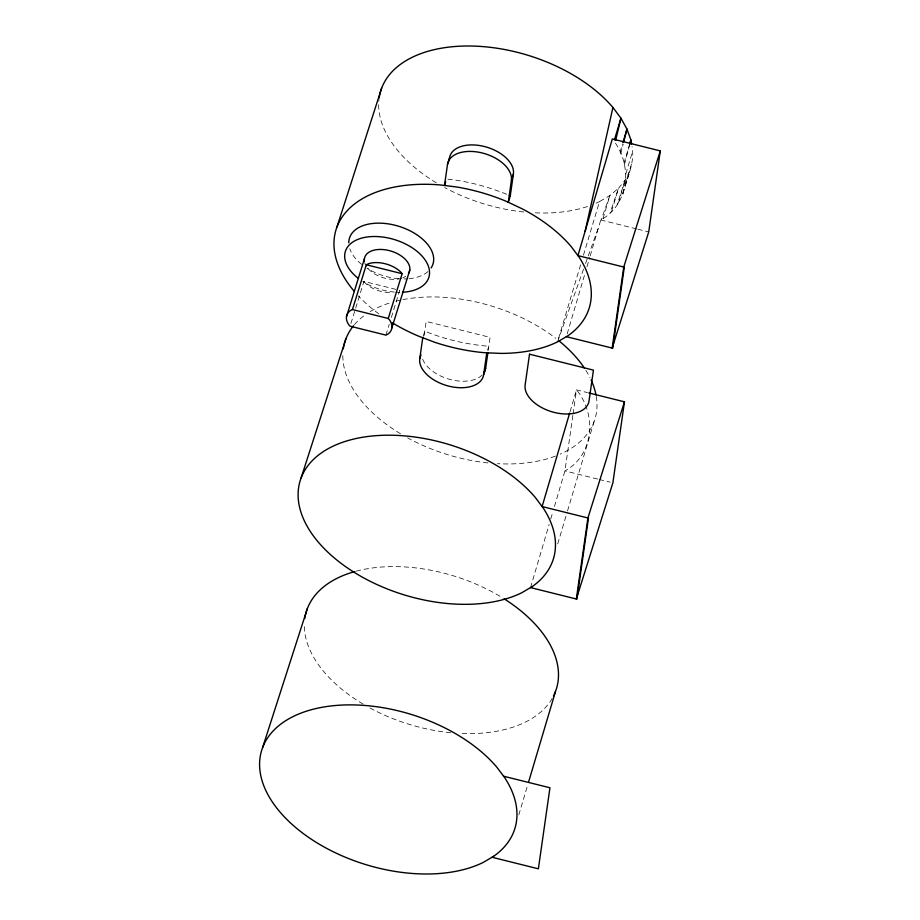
<?xml version="1.0" encoding="UTF-8"?>
<svg xmlns="http://www.w3.org/2000/svg" width="920" height="920" viewBox="0 0 920 920"><rect width="100%" height="100%" fill="white"/><g stroke="black" fill="none" stroke-linecap="round" stroke-linejoin="round"><path stroke-width="0.69" stroke-dasharray="4.6 3.45" d="M590.192 255.84L600.771 219.983C629.027 204.596 632.649 165.554 614.031 141.208M622.966 194.028C626.554 178.514 635.156 163.024 632.051 146.694M424.166 335.397L426.167 321.436L490.061 337.364L488.209 350.359M572.849 415.46L564.938 470.913L554.403 506.598M573.056 414.046L576.506 389.873L587.466 392.61M620.735 153.951L623.162 144.279M624.346 164.852L629.452 145.51M567.168 333.925L585.35 272.274M586.96 266.8L589.789 257.209M570.089 411.631L576.506 389.873C596.746 414.069 594.228 455.02 564.938 470.913L597.816 479.113M530.529 587.592L549.148 524.446M550.769 518.96L552.793 512.095M624.036 163.047L629.292 145.417M611.605 211.427L618.505 188.267L625.197 180.021L629.844 170.901L622.196 195.558M625.865 173.799L632.73 150.719M618.309 203.159L625.197 180.021L617.193 204.539M625.496 184.184L632.373 161.08M557.738 543.846L567.111 512.313M567.514 510.945L594.009 421.831M518.811 814.89L527.781 784.725M580.566 264.868L557.531 341.86L583.625 268.927M583.441 255.242L599.483 201.63L609.88 195.511L618.505 188.267L610.167 212.646M620.08 152.122L622.506 143.991M602.968 218.684L609.88 195.511L601.231 219.719M423.154 336.433L424.775 331.2C445.176 339.445 466.854 344.528 488.796 346.265L487.577 350.186M350.911 323.472L363.94 281.405L399.751 290.329L390.931 318.826M385.894 335.11L389.252 324.254M585.557 263.522L599.081 225.71M447.81 179.181C468.464 181.309 488.647 186.933 507.851 194.741M600.771 219.983L636.387 228.861M637.767 229.206L648.726 231.932M599.184 479.447L610.144 482.183M363.94 281.405L365.585 283.348A23.448 13.88 17.2 0 0 392.667 292.376M552.195 698.406A130.87 77.475 17.2 0 1 458.942 733.355M450.777 732.722A130.87 77.475 17.2 0 1 369.092 707.526M363.135 704.122A130.87 77.475 17.2 0 1 304.301 624.979M356.224 571.17A130.87 77.475 17.2 0 1 503.136 598.219M378.856 313.858A132.514 78.453 17.2 0 1 358.409 295.952M599.483 201.63A130.87 77.475 17.2 0 1 596.045 203.228M587.477 206.517A130.87 77.475 17.2 0 1 531.933 212.669M523.756 211.991A130.87 77.475 17.2 0 1 444.647 187.588M436.322 182.827A130.87 77.475 17.2 0 1 378.971 99.222M482.172 374.98A33.017 19.55 17.2 0 1 448.845 379.109A33.017 19.55 17.2 0 1 422.142 357.512M428.018 271.515A43.711 25.886 17.2 0 1 409.193 278.691M407.928 278.794A43.711 25.886 17.2 0 1 404.018 278.944M398.624 278.726A43.711 25.886 17.2 0 1 366.896 268.145M361.56 264.327A43.711 25.886 17.2 0 1 349.784 248.756M399.878 292.307A43.711 25.886 17.2 0 1 395.853 292.18M394.484 292.089A43.711 25.886 17.2 0 1 362.756 281.508M405.766 276.23A23.448 13.88 17.2 0 1 402.856 277.794M401.752 278.208A23.448 13.88 17.2 0 1 367.137 267.398M366.459 266.432A23.448 13.88 17.2 0 1 364.676 262.533M596.252 396.313A130.87 77.475 17.2 0 1 560.199 454.158M555.392 456.113A130.87 77.475 17.2 0 1 497.455 463.68M487.91 462.921A130.87 77.475 17.2 0 1 407.606 437.851M400.487 433.757A130.87 77.475 17.2 0 1 342.849 354.004M354.418 324.679A130.87 77.475 17.2 0 1 364.607 315.296M370.197 311.592A130.87 77.475 17.2 0 1 390.758 302.634M396.083 301.15A130.87 77.475 17.2 0 1 400.2 300.184M402.868 299.632A130.87 77.475 17.2 0 1 555.76 338.318M585.856 370.323A130.87 77.475 17.2 0 1 589.961 377.591"/><path stroke-width="1.38" d="M487.818 353.096L485.668 368.126L483.655 374.624A33.017 19.55 17.2 0 1 448.925 386.17A33.017 19.55 17.2 0 1 419.761 358.697L422.751 337.743M513.406 173.949L511.393 180.458L508.277 202.262L510.278 195.81L513.406 173.949A33.017 19.55 17.2 0 0 484.242 146.475A33.017 19.55 17.2 0 0 449.5 158.021L447.488 164.53L444.498 185.472L445.705 181.608M449.098 160.827L449.5 158.021M483.655 374.624L486.772 352.808M624.461 401.822L612.881 482.862L576.334 599.012L587.914 517.971L624.461 401.822L588.834 392.943M660.295 150.892L648.726 231.932L612.179 348.082L623.748 267.041L660.295 150.892L612.341 138.943L577.944 255.622L624.3 267.18L612.731 348.22L566.363 336.662M585.074 231.426L612.927 107.479A130.87 77.475 17.2 0 0 475.513 46.149A130.87 77.475 17.2 0 0 379.132 97.957M615.698 140.265L620.931 118.185L612.927 107.479M623.852 141.519L626.957 129.087L620.931 118.185L614.445 139.851M629.82 144.129L630.913 139.989L626.957 129.087L622.909 142.635M569.687 412.988L542.098 506.552L588.466 518.109L576.886 599.15L530.529 587.592M629.706 144.06L630.913 139.989L631.591 144.014M528.597 781.988L555.496 691.495M346.483 316.675L364.412 258.75M352.452 309.557L366.309 264.776L368.391 263.752A23.448 13.88 17.2 0 1 400.476 271.756L402.132 273.7L388.263 318.481L389.815 320.298A23.448 13.88 17.2 0 1 387.837 334.155L385.894 335.11L350.072 326.186L348.53 324.358A23.448 13.88 17.2 0 1 350.508 310.5L352.452 309.557L388.263 318.481M391.862 327.991L409.791 270.066M419.761 358.697L420.969 354.798M336.973 226.929L381.662 88.136M301.139 477.871L345.816 339.066M262.625 747.534L307.303 608.73M366.309 264.776L402.132 273.7M503.585 776.216L549.953 787.773L538.372 868.813L492.016 857.256M509.3 195.362L510.278 195.81M504.275 598.931A130.87 77.475 17.2 0 1 553.426 696.152M304.784 618.55A130.87 77.475 17.2 0 1 354.878 571.527M392.322 322.816A132.514 78.453 17.2 0 0 418.646 336.191L434.803 342.297A132.514 78.453 17.2 0 0 485.001 352.74L501.354 353.406A132.514 78.453 17.2 0 0 557.531 341.86L568.066 335.662A132.514 78.453 17.2 0 0 579.243 257.37L571.147 246.525A132.514 78.453 17.2 0 0 522.019 208.736L506.609 201.48A132.514 78.453 17.2 0 0 456.975 187.047L440.243 184.943A132.514 78.453 17.2 0 0 354.108 291.145M447.488 164.53A33.017 19.55 17.2 0 1 482.229 152.973A33.017 19.55 17.2 0 1 511.393 180.458M485.668 368.126A33.017 19.55 17.2 0 1 483.862 372.899M348.784 242.788A43.711 25.886 17.2 0 1 398.601 226.228A43.711 25.886 17.2 0 1 431.135 267.915M358.432 278.484A43.711 25.886 17.2 0 1 360.513 238.452A43.711 25.886 17.2 0 1 423.867 258.233A43.711 25.886 17.2 0 1 402.5 292.238M364.412 261.245A23.448 13.88 17.2 0 1 390.068 250.803A23.448 13.88 17.2 0 1 408.503 273.458M343.298 348.887A130.87 77.475 17.2 0 1 353.567 325.703M559.038 340.917A130.87 77.475 17.2 0 1 584.372 368.034M591.123 380.017A130.87 77.475 17.2 0 1 596.01 394.967M529.529 354.2L525.136 384.962A33.017 19.55 17.2 0 0 554.3 412.436A33.017 19.55 17.2 0 0 589.042 400.89L593.434 370.127L529.529 354.2M532.22 586.592L521.686 592.79A132.514 78.453 17.2 0 1 331.924 555.898A132.514 78.453 17.2 0 1 348.416 440.45A132.514 78.453 17.2 0 1 535.302 497.455L543.409 508.3A132.514 78.453 17.2 0 1 532.22 586.592M493.706 856.255L483.172 862.454A132.514 78.453 17.2 0 1 293.411 825.573A132.514 78.453 17.2 0 1 309.902 710.125A132.514 78.453 17.2 0 1 496.788 767.13L504.896 777.963A132.514 78.453 17.2 0 1 493.706 856.255"/></g></svg>
